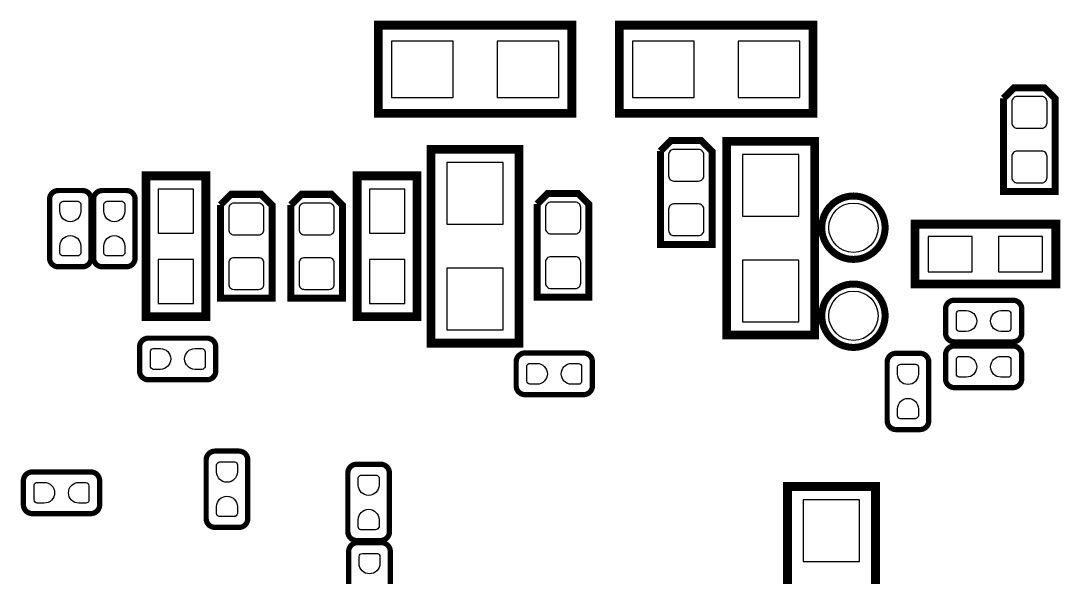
# Model space of a CAD drawing. Extents: x 6 to 176, y -11 to 159.
# Drawn here: x 95.86 to 110.86, y 88.23 to 96.25 of the extents above; entities that cross this region are included whole.
import ezdxf

# ---------------------------------------------------------------- set-up
doc = ezdxf.new("R2010")
doc.units = 0
doc.layers.add('PG_NEW_SLIK-BOT', color=231, linetype='CONTINUOUS')
doc.layers.add('PIN_BOTTOM', color=12, linetype='CONTINUOUS')

msp = doc.modelspace()

# ---------------------------------------------------------------- linework, layer by layer
at = {"layer": 'PG_NEW_SLIK-BOT'}
for points, const_width in [([(103.8098, 96.1898), (101.0158, 96.1898), (101.0158, 94.9198), (103.8098, 94.9198), (103.8098, 96.1898)], 0.127), ([(104.4956, 94.9198), (107.2896, 94.9198), (107.2896, 96.1898), (104.4956, 96.1898), (104.4956, 94.9198)], 0.127), ([(110.04042, 95.1357), (110.04042, 93.7895), (110.78718, 93.7895), (110.78718, 95.13062), (110.6297, 95.2881), (110.192566, 95.2881), (110.040166, 95.1357)], 0.1016), ([(105.08742, 94.3737), (105.08742, 93.0275), (105.83418, 93.0275), (105.83418, 94.36862), (105.6767, 94.5261), (105.239566, 94.5261), (105.087166, 94.3737)], 0.1016), ([(107.315, 91.7194), (107.315, 94.5134), (106.045, 94.5134), (106.045, 91.7194), (107.315, 91.7194)], 0.127), ([(103.0478, 91.60383), (103.0478, 94.39783), (101.7778, 94.39783), (101.7778, 91.60383), (103.0478, 91.60383)], 0.127), ([(98.5266, 91.98483), (98.5266, 94.01683), (97.663, 94.01683), (97.663, 91.98483), (98.5266, 91.98483)], 0.127), ([(101.5746, 91.98483), (101.5746, 94.01683), (100.711, 94.01683), (100.711, 91.98483), (101.5746, 91.98483)], 0.127), ([(96.743774, 93.804994), (96.397572, 93.804994)], 0.0762), ([(97.378774, 93.804994), (97.032572, 93.804994)], 0.0762), ([(98.73742, 93.59773), (98.73742, 92.25153), (99.48418, 92.25153), (99.48418, 93.59265), (99.3267, 93.75013), (98.889566, 93.75013), (98.737166, 93.59773)], 0.1016), ([(99.75342, 93.59773), (99.75342, 92.25153), (100.50018, 92.25153), (100.50018, 93.59265), (100.3427, 93.75013), (99.905566, 93.75013), (99.753166, 93.59773)], 0.1016), ([(103.30942, 93.6117), (103.30942, 92.2655), (104.05618, 92.2655), (104.05618, 93.60662), (103.8987, 93.7641), (103.461566, 93.7641), (103.309166, 93.6117)], 0.1016), ([(96.270572, 93.677994), (96.270572, 92.83192)], 0.0762), ([(96.870774, 92.83192), (96.870774, 93.677994)], 0.0762), ([(96.905572, 93.677994), (96.905572, 92.83192)], 0.0762), ([(97.505774, 92.83192), (97.505774, 93.677994)], 0.0762), ([(110.7948, 93.3196), (108.7628, 93.3196), (108.7628, 92.456), (110.7948, 92.456), (110.7948, 93.3196)], 0.127), ([(96.397572, 92.70492), (96.743774, 92.70492)], 0.0762), ([(97.032572, 92.70492), (97.378774, 92.70492)], 0.0762), ([(109.203236, 92.095574), (109.203236, 91.749372)], 0.0762), ([(110.17631, 92.222574), (109.330236, 92.222574)], 0.0762), ([(110.30331, 91.749372), (110.30331, 92.095574)], 0.0762), ([(98.54311, 91.675204), (97.697036, 91.675204)], 0.0762), ([(97.570036, 91.548204), (97.570036, 91.202002)], 0.0762), ([(98.67011, 91.202002), (98.67011, 91.548204)], 0.0762), ([(109.330236, 91.622372), (110.17631, 91.622372)], 0.0762), ([(110.17631, 91.562174), (109.330236, 91.562174)], 0.0762), ([(103.00589, 91.333828), (103.00589, 90.987626)], 0.0762), ([(103.978964, 91.460828), (103.13289, 91.460828)], 0.0762), ([(104.105964, 90.987626), (104.105964, 91.333828)], 0.0762), ([(108.360972, 91.329764), (108.360972, 90.48369)], 0.0762), ([(108.834174, 91.456764), (108.487972, 91.456764)], 0.0762), ([(108.961174, 90.48369), (108.961174, 91.329764)], 0.0762), ([(109.203236, 91.435174), (109.203236, 91.088972)], 0.0762), ([(110.30331, 91.088972), (110.30331, 91.435174)], 0.0762), ([(97.697036, 91.075002), (98.54311, 91.075002)], 0.0762), ([(109.330236, 90.961972), (110.17631, 90.961972)], 0.0762), ([(103.13289, 90.860626), (103.978964, 90.860626)], 0.0762), ([(108.487972, 90.35669), (108.834174, 90.35669)], 0.0762), ([(99.004628, 90.04554), (98.658426, 90.04554)], 0.0762), ([(98.531426, 89.91854), (98.531426, 89.072466)], 0.0762), ([(99.131628, 89.072466), (99.131628, 89.91854)], 0.0762), ([(101.049328, 89.85631), (100.703126, 89.85631)], 0.0762), ([(96.86671, 89.744804), (96.020636, 89.744804)], 0.0762), ([(100.576126, 89.72931), (100.576126, 88.883236)], 0.0762), ([(101.176328, 88.883236), (101.176328, 89.72931)], 0.0762), ([(95.893636, 89.617804), (95.893636, 89.271602)], 0.0762), ([(96.99371, 89.271602), (96.99371, 89.617804)], 0.0762), ([(108.1913, 86.741), (108.1913, 89.535), (106.9213, 89.535), (106.9213, 86.741), (108.1913, 86.741)], 0.127), ([(96.020636, 89.144602), (96.86671, 89.144602)], 0.0762), ([(98.658426, 88.945466), (99.004628, 88.945466)], 0.0762), ([(100.703126, 88.756236), (101.049328, 88.756236)], 0.0762), ([(101.061774, 88.724994), (100.715572, 88.724994)], 0.0762), ([(100.588572, 88.597994), (100.588572, 87.75192)], 0.0762), ([(101.188774, 87.75192), (101.188774, 88.597994)], 0.0762)]:
    msp.add_lwpolyline(points, dxfattribs=dict(at, const_width=const_width))
for points, const_width in [([(96.397572, 93.804994, 0.414214), (96.270572, 93.677994)], 0.0762), ([(96.870774, 93.677994, 0.414214), (96.743774, 93.804994)], 0.0762), ([(97.032572, 93.804994, 0.414214), (96.905572, 93.677994)], 0.0762), ([(97.505774, 93.677994, 0.414214), (97.378774, 93.804994)], 0.0762), ([(108.331, 93.2688, 1), (107.4166, 93.2688, 1), (108.331, 93.2688)], 0.1016), ([(96.270572, 92.83192, 0.414214), (96.397572, 92.70492)], 0.0762), ([(96.743774, 92.70492, 0.414214), (96.870774, 92.83192)], 0.0762), ([(96.905572, 92.83192, 0.414214), (97.032572, 92.70492)], 0.0762), ([(97.378774, 92.70492, 0.414214), (97.505774, 92.83192)], 0.0762), ([(108.331, 91.9988, 1), (107.4166, 91.9988, 1), (108.331, 91.9988)], 0.1016), ([(109.330236, 92.222574, 0.414214), (109.203236, 92.095574)], 0.0762), ([(110.30331, 92.095574, 0.414214), (110.17631, 92.222574)], 0.0762), ([(97.697036, 91.675204, 0.414214), (97.570036, 91.548204)], 0.0762), ([(98.67011, 91.548204, 0.414214), (98.54311, 91.675204)], 0.0762), ([(109.203236, 91.749372, 0.414214), (109.330236, 91.622372)], 0.0762), ([(110.17631, 91.622372, 0.414214), (110.30331, 91.749372)], 0.0762), ([(109.330236, 91.562174, 0.414214), (109.203236, 91.435174)], 0.0762), ([(110.30331, 91.435174, 0.414214), (110.17631, 91.562174)], 0.0762), ([(103.13289, 91.460828, 0.414214), (103.00589, 91.333828)], 0.0762), ([(104.105964, 91.333828, 0.414214), (103.978964, 91.460828)], 0.0762), ([(108.487972, 91.456764, 0.414214), (108.360972, 91.329764)], 0.0762), ([(108.961174, 91.329764, 0.414214), (108.834174, 91.456764)], 0.0762), ([(97.570036, 91.202002, 0.414214), (97.697036, 91.075002)], 0.0762), ([(98.54311, 91.075002, 0.414214), (98.67011, 91.202002)], 0.0762), ([(109.203236, 91.088972, 0.414214), (109.330236, 90.961972)], 0.0762), ([(110.17631, 90.961972, 0.414214), (110.30331, 91.088972)], 0.0762), ([(103.00589, 90.987626, 0.414214), (103.13289, 90.860626)], 0.0762), ([(103.978964, 90.860626, 0.414214), (104.105964, 90.987626)], 0.0762), ([(108.360972, 90.48369, 0.414214), (108.487972, 90.35669)], 0.0762), ([(108.834174, 90.35669, 0.414214), (108.961174, 90.48369)], 0.0762), ([(98.658426, 90.04554, 0.414214), (98.531426, 89.91854)], 0.0762), ([(99.131628, 89.91854, 0.414214), (99.004628, 90.04554)], 0.0762), ([(100.703126, 89.85631, 0.414214), (100.576126, 89.72931)], 0.0762), ([(101.176328, 89.72931, 0.414214), (101.049328, 89.85631)], 0.0762), ([(96.020636, 89.744804, 0.414214), (95.893636, 89.617804)], 0.0762), ([(96.99371, 89.617804, 0.414214), (96.86671, 89.744804)], 0.0762), ([(95.893636, 89.271602, 0.414214), (96.020636, 89.144602)], 0.0762), ([(96.86671, 89.144602, 0.414214), (96.99371, 89.271602)], 0.0762), ([(98.531426, 89.072466, 0.414214), (98.658426, 88.945466)], 0.0762), ([(99.004628, 88.945466, 0.414214), (99.131628, 89.072466)], 0.0762), ([(100.576126, 88.883236, 0.414214), (100.703126, 88.756236)], 0.0762), ([(101.049328, 88.756236, 0.414214), (101.176328, 88.883236)], 0.0762), ([(100.715572, 88.724994, 0.414214), (100.588572, 88.597994)], 0.0762), ([(101.188774, 88.597994, 0.414214), (101.061774, 88.724994)], 0.0762)]:
    msp.add_lwpolyline(points, format="xyb", dxfattribs=dict(at, const_width=const_width))
at = {"layer": 'PIN_BOTTOM'}
for points in [[(102.0953, 95.1484), (102.0953, 95.9612), (101.2063, 95.9612), (101.2063, 95.1484)], [(103.6193, 95.1484), (103.6193, 95.9612), (102.7303, 95.9612), (102.7303, 95.1484)], [(104.6861, 95.9612), (104.6861, 95.1484), (105.5751, 95.1484), (105.5751, 95.9612)], [(106.2101, 95.9612), (106.2101, 95.1484), (107.0991, 95.1484), (107.0991, 95.9612)], [(106.2736, 93.4339), (107.0864, 93.4339), (107.0864, 94.3229), (106.2736, 94.3229)], [(102.0064, 93.31833), (102.8192, 93.31833), (102.8192, 94.20733), (102.0064, 94.20733)], [(97.8408, 93.82633), (97.8408, 93.19133), (98.3488, 93.19133), (98.3488, 93.82633)], [(100.8888, 93.82633), (100.8888, 93.19133), (101.3968, 93.19133), (101.3968, 93.82633)], [(108.9533, 92.6338), (109.5883, 92.6338), (109.5883, 93.1418), (108.9533, 93.1418)], [(109.9693, 92.6338), (110.6043, 92.6338), (110.6043, 93.1418), (109.9693, 93.1418)], [(97.8408, 92.81033), (97.8408, 92.17533), (98.3488, 92.17533), (98.3488, 92.81033)], [(100.8888, 92.81033), (100.8888, 92.17533), (101.3968, 92.17533), (101.3968, 92.81033)], [(106.2736, 91.9099), (107.0864, 91.9099), (107.0864, 92.7989), (106.2736, 92.7989)], [(102.0064, 91.79433), (102.8192, 91.79433), (102.8192, 92.68333), (102.0064, 92.68333)], [(107.1499, 88.4555), (107.9627, 88.4555), (107.9627, 89.3445), (107.1499, 89.3445)]]:
    msp.add_lwpolyline(points, close=True, dxfattribs=at)
for points in [[(110.5916, 94.7039, 0.414214), (110.6678, 94.7801), (110.6678, 95.0849, 0.414214), (110.5916, 95.1611), (110.236, 95.1611, 0.414214), (110.1598, 95.0849), (110.1598, 94.7801, 0.414214), (110.236, 94.7039)], [(105.6386, 93.9419, 0.414214), (105.7148, 94.0181), (105.7148, 94.3229, 0.414214), (105.6386, 94.3991), (105.283, 94.3991, 0.414214), (105.2068, 94.3229), (105.2068, 94.0181, 0.414214), (105.283, 93.9419)], [(110.5916, 93.9165, 0.414214), (110.6678, 93.9927), (110.6678, 94.2975, 0.414214), (110.5916, 94.3737), (110.236, 94.3737, 0.414214), (110.1598, 94.2975), (110.1598, 93.9927, 0.414214), (110.236, 93.9165)], [(96.420686, 93.50502), (96.420686, 93.60662, -0.375524), (96.4692, 93.649038), (96.6851, 93.649038, -0.365699), (96.720914, 93.60662), (96.720914, 93.50502, -0.999521)], [(97.055686, 93.50502), (97.055686, 93.60662, -0.375524), (97.1042, 93.649038), (97.3201, 93.649038, -0.365699), (97.355914, 93.60662), (97.355914, 93.50502, -0.999521)], [(99.2886, 93.16593, 0.414214), (99.3648, 93.24213), (99.3648, 93.54693, 0.414214), (99.2886, 93.62313), (98.933, 93.62313, 0.414214), (98.8568, 93.54693), (98.8568, 93.24213, 0.414214), (98.933, 93.16593)], [(100.3046, 93.16593, 0.414214), (100.3808, 93.24213), (100.3808, 93.54693, 0.414214), (100.3046, 93.62313), (99.949, 93.62313, 0.414214), (99.8728, 93.54693), (99.8728, 93.24213, 0.414214), (99.949, 93.16593)], [(103.8606, 93.1799, 0.414214), (103.9368, 93.2561), (103.9368, 93.5609, 0.414214), (103.8606, 93.6371), (103.505, 93.6371, 0.414214), (103.4288, 93.5609), (103.4288, 93.2561, 0.414214), (103.505, 93.1799)], [(105.6386, 93.1545, 0.414214), (105.7148, 93.2307), (105.7148, 93.5355, 0.414214), (105.6386, 93.6117), (105.283, 93.6117, 0.414214), (105.2068, 93.5355), (105.2068, 93.2307, 0.414214), (105.283, 93.1545)], [(96.720914, 93.00464), (96.720914, 92.90304, -0.375524), (96.6724, 92.860622), (96.4565, 92.860622, -0.365699), (96.420686, 92.90304), (96.420686, 93.00464, -0.999521)], [(97.355914, 93.00464), (97.355914, 92.90304, -0.375524), (97.3074, 92.860622), (97.0915, 92.860622, -0.365699), (97.055686, 92.90304), (97.055686, 93.00464, -0.999521)], [(99.2886, 92.37853, 0.414214), (99.3648, 92.45473), (99.3648, 92.75953, 0.414214), (99.2886, 92.83573), (98.933, 92.83573, 0.414214), (98.8568, 92.75953), (98.8568, 92.45473, 0.414214), (98.933, 92.37853)], [(100.3046, 92.37853, 0.414214), (100.3808, 92.45473), (100.3808, 92.75953, 0.414214), (100.3046, 92.83573), (99.949, 92.83573, 0.414214), (99.8728, 92.75953), (99.8728, 92.45473, 0.414214), (99.949, 92.37853)], [(103.8606, 92.3925, 0.414214), (103.9368, 92.4687), (103.9368, 92.7735, 0.414214), (103.8606, 92.8497), (103.505, 92.8497, 0.414214), (103.4288, 92.7735), (103.4288, 92.4687, 0.414214), (103.505, 92.3925)], [(109.50321, 91.772486), (109.40161, 91.772486, -0.375524), (109.359192, 91.821), (109.359192, 92.0369, -0.365699), (109.40161, 92.072714), (109.50321, 92.072714, -0.999521)], [(110.00359, 92.072714), (110.10519, 92.072714, -0.375524), (110.147608, 92.0242), (110.147608, 91.8083, -0.365699), (110.10519, 91.772486), (110.00359, 91.772486, -0.999521)], [(97.87001, 91.225116), (97.76841, 91.225116, -0.375524), (97.725992, 91.27363), (97.725992, 91.48953, -0.365699), (97.76841, 91.525344), (97.87001, 91.525344, -0.999521)], [(98.37039, 91.525344), (98.47199, 91.525344, -0.375524), (98.514408, 91.47683), (98.514408, 91.26093, -0.365699), (98.47199, 91.225116), (98.37039, 91.225116, -0.999521)], [(109.50321, 91.112086), (109.40161, 91.112086, -0.375524), (109.359192, 91.1606), (109.359192, 91.3765, -0.365699), (109.40161, 91.412314), (109.50321, 91.412314, -0.999521)], [(110.00359, 91.412314), (110.10519, 91.412314, -0.375524), (110.147608, 91.3638), (110.147608, 91.1479, -0.365699), (110.10519, 91.112086), (110.00359, 91.112086, -0.999521)], [(103.30561, 91.010486), (103.20401, 91.010486, -0.375524), (103.161592, 91.059), (103.161592, 91.2749, -0.365699), (103.20401, 91.310714), (103.30561, 91.310714, -0.999521)], [(103.80599, 91.310714), (103.90759, 91.310714, -0.375524), (103.950008, 91.2622), (103.950008, 91.0463, -0.365699), (103.90759, 91.010486), (103.80599, 91.010486, -0.999521)], [(108.511086, 91.15679), (108.511086, 91.25839, -0.375524), (108.5596, 91.300808), (108.7755, 91.300808, -0.365699), (108.811314, 91.25839), (108.811314, 91.15679, -0.999521)], [(108.811314, 90.65641), (108.811314, 90.55481, -0.375524), (108.7628, 90.512392), (108.5469, 90.512392, -0.365699), (108.511086, 90.55481), (108.511086, 90.65641, -0.999521)], [(98.681286, 89.74582), (98.681286, 89.84742, -0.375524), (98.7298, 89.889838), (98.9457, 89.889838, -0.365699), (98.981514, 89.84742), (98.981514, 89.74582, -0.999521)], [(96.19361, 89.294716), (96.09201, 89.294716, -0.375524), (96.049592, 89.34323), (96.049592, 89.55913, -0.365699), (96.09201, 89.594944), (96.19361, 89.594944, -0.999521)], [(96.69399, 89.594944), (96.79559, 89.594944, -0.375524), (96.838008, 89.54643), (96.838008, 89.33053, -0.365699), (96.79559, 89.294716), (96.69399, 89.294716, -0.999521)], [(100.725986, 89.55659), (100.725986, 89.65819, -0.375524), (100.7745, 89.700608), (100.9904, 89.700608, -0.365699), (101.026214, 89.65819), (101.026214, 89.55659, -0.999521)], [(98.981514, 89.24544), (98.981514, 89.14384, -0.375524), (98.933, 89.101422), (98.7171, 89.101422, -0.365699), (98.681286, 89.14384), (98.681286, 89.24544, -0.999521)], [(101.026214, 89.05621), (101.026214, 88.95461, -0.375524), (100.9777, 88.912192), (100.7618, 88.912192, -0.365699), (100.725986, 88.95461), (100.725986, 89.05621, -0.999521)], [(100.738686, 88.42502), (100.738686, 88.52662, -0.375524), (100.7872, 88.569038), (101.0031, 88.569038, -0.365699), (101.038914, 88.52662), (101.038914, 88.42502, -0.999521)]]:
    msp.add_lwpolyline(points, format="xyb", close=True, dxfattribs=at)
for centre in [(107.8738, 93.2688), (107.8738, 91.9988)]:
    msp.add_circle(centre, 0.3556, dxfattribs=at)

doc.saveas('drawing.dxf')
